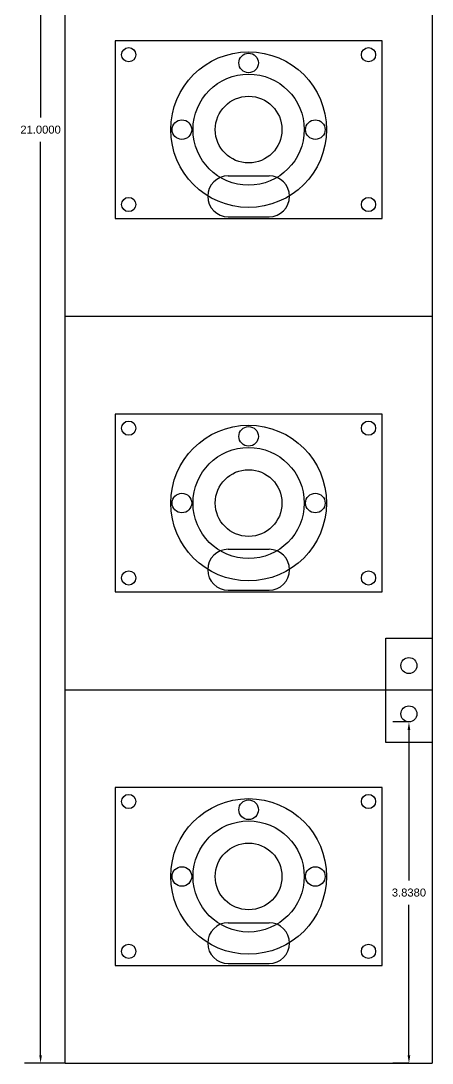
# Model space of a CAD drawing. Header units: inches. Extents: x 25.4 to 62.3, y -2 to 24.2.
# Drawn here: x 31.49 to 36.12, y 1.87 to 13.6 of the extents above; entities that cross this region are included whole.
import ezdxf

# ---------------------------------------------------------------- set-up
doc = ezdxf.new("R2010")
doc.units = ezdxf.units.IN
doc.header["$MEASUREMENT"] = 0
doc.linetypes.add('ACAD_ISO02W100', pattern=[15, 12, -3])
doc.layers.add('Reference', color=5, linetype='ACAD_ISO02W100')
doc.styles.get("Standard").update_dxf_attribs({"font": 'arial.ttf'})
doc.dimstyles.new('Annotative', dxfattribs={"dimscale": 0, "dimtxt": 0.09, "dimasz": 0.09, "dimexe": 0.18, "dimexo": 0.0025, "dimgap": 0.09, "dimtad": 0, "dimtih": 1, "dimtoh": 1, "dimdec": 4, "dimzin": 0, "dimdsep": 46, "dimtxsty": 'Standard', "dimcen": 0.09, "dimadec": 0, "dimazin": 0, "dimtfac": 1, "dimtdec": 4, "dimtofl": 0, "dimtmove": 0, "dimatfit": 3, "dimfxl": 1, "dimtolj": 1, "dimtzin": 0, "dimarcsym": 0})

# ---------------------------------------------------------------- blocks, each defined once
blk = doc.blocks.new('*D74')
at = {"layer": 'Defpoints', "color": 0, "transparency": 16777216}
for p in [(35.855, 5.711), (35.855, 1.873), (35.855, 1.873)]:
    blk.add_point(p, dxfattribs=at)
at = {"layer": 'Reference', "color": 0, "lineweight": -2, "transparency": 16777216}
for p, q in [((35.852, 5.711), (35.675, 5.711)), ((35.855, 5.621), (35.855, 3.928)), ((35.855, 1.963), (35.855, 3.656)), ((35.852, 1.873), (35.675, 1.873))]:
    blk.add_line(p, q, dxfattribs=at)
at = {"layer": 'Reference', "color": 0, "transparency": 16777216}
for points in [[(35.84, 5.621), (35.87, 5.621), (35.855, 5.711)], [(35.84, 1.963), (35.87, 1.963), (35.855, 1.873)]]:
    blk.add_solid(points, dxfattribs=at)
at = {"layer": 'Reference', "color": 0, "transparency": 16777216, "insert": (35.855, 3.792), "char_height": 0.09, "attachment_point": 5}
blk.add_mtext('\\A1;3.8380', dxfattribs=at)
blk = doc.blocks.new('*D76')
at = {"layer": 'Defpoints', "color": 0, "transparency": 16777216}
for p in [(31.991, 22.873), (31.715, 1.873), (31.991, 1.873)]:
    blk.add_point(p, dxfattribs=at)
at = {"layer": 'Reference', "color": 0, "lineweight": -2, "transparency": 16777216}
for p, q in [((31.988, 22.873), (31.535, 22.873)), ((31.715, 22.783), (31.715, 12.509)), ((31.715, 1.963), (31.715, 12.237)), ((31.988, 1.873), (31.535, 1.873))]:
    blk.add_line(p, q, dxfattribs=at)
at = {"layer": 'Reference', "color": 0, "transparency": 16777216}
for points in [[(31.7, 22.783), (31.73, 22.783), (31.715, 22.873)], [(31.7, 1.963), (31.73, 1.963), (31.715, 1.873)]]:
    blk.add_solid(points, dxfattribs=at)
at = {"layer": 'Reference', "color": 0, "transparency": 16777216, "insert": (31.715, 12.373), "char_height": 0.09, "attachment_point": 5}
blk.add_mtext('\\A1;21.0000', dxfattribs=at)

msp = doc.modelspace()

# ---------------------------------------------------------------- linework, layer by layer
for p, q in [((31.99066, 1.87344), (31.99066, 22.87344)), ((36.11566, 22.87344), (36.11566, 1.87344)), ((33.82316, 11.85344), (34.28316, 11.85344)), ((33.82316, 11.39344), (34.28316, 11.39344)), ((33.82316, 7.65344), (34.28316, 7.65344)), ((33.82316, 7.19344), (34.28316, 7.19344)), ((33.82316, 3.45344), (34.28316, 3.45344)), ((33.82316, 2.99344), (34.28316, 2.99344)), ((31.99066, 1.87344), (36.11566, 1.87344))]:
    msp.add_line(p, q)
for centre, radius in [((32.70617, 13.21593), 0.08), ((35.40016, 13.21593), 0.08), ((34.05316, 13.12344), 0.11), ((34.05316, 12.37344), 0.375), ((33.30316, 12.37344), 0.11), ((34.80316, 12.37344), 0.11), ((32.70617, 11.53094), 0.08), ((35.40016, 11.53094), 0.08), ((32.70617, 9.01593), 0.08), ((34.05316, 8.92344), 0.11), ((35.40016, 9.01593), 0.08), ((34.05316, 8.17344), 0.375), ((33.30316, 8.17344), 0.11), ((34.80316, 8.17344), 0.11), ((32.70617, 7.33094), 0.08), ((35.40016, 7.33094), 0.08), ((35.85491, 6.34544), 0.09), ((35.85491, 5.80144), 0.09), ((32.70617, 4.81593), 0.08), ((34.05316, 4.72344), 0.11), ((35.40016, 4.81593), 0.08), ((34.05316, 3.97344), 0.375), ((33.30316, 3.97344), 0.11), ((34.80316, 3.97344), 0.11), ((32.70617, 3.13094), 0.08), ((35.40016, 3.13094), 0.08)]:
    msp.add_circle(centre, radius)
for centre, start, end in [((33.82316, 11.62344), 90, 270), ((34.28316, 11.62344), 270, 90), ((33.82316, 7.42344), 90, 270), ((34.28316, 7.42344), 270, 90), ((33.82316, 3.22344), 90, 270), ((34.28316, 3.22344), 270, 90)]:
    msp.add_arc(centre, 0.23, start, end)
at = {"layer": 'Reference'}
for p, q in [((36.11566, 10.27344), (31.99066, 10.27344)), ((31.99066, 6.07344), (36.11566, 6.07344))]:
    msp.add_line(p, q, dxfattribs=at)
for points in [[(35.55316, 11.37344), (35.55316, 13.37343), (32.55317, 13.37343), (32.55317, 11.37344)], [(35.55316, 7.17344), (35.55316, 9.17343), (32.55317, 9.17343), (32.55317, 7.17344)], [(35.59416, 6.65444), (36.11566, 6.65444), (36.11566, 5.47944), (35.59416, 5.47944)], [(35.55316, 2.97344), (35.55316, 4.97343), (32.55317, 4.97343), (32.55317, 2.97344)]]:
    msp.add_lwpolyline(points, close=True, dxfattribs=at)
for centre, radius in [((34.05316, 12.37344), 0.875), ((34.05316, 12.37344), 0.625), ((34.05316, 8.17344), 0.875), ((34.05316, 8.17344), 0.625), ((34.05316, 3.97344), 0.875), ((34.05316, 3.97344), 0.625)]:
    msp.add_circle(centre, radius, dxfattribs=at)

# ---------------------------------------------------------------- dimensions: what is measured, and where the dimension line sits
at = {"layer": 'Reference', "color": 1}
for base, p1, p2, picture, middle in [((31.71509, 1.87344), (31.99066, 22.87344), (31.99066, 1.87344), '*D76', (31.71509, 12.37344)), ((35.85491, 1.87344), (35.85491, 5.71144), (35.85491, 1.87344), '*D74', (35.85491, 3.79244))]:
    dim = msp.add_linear_dim(base=base, p1=p1, p2=p2, angle=90, dimstyle='Annotative', dxfattribs=at)
    dim.commit()
    dim.dimension.update_dxf_attribs({"geometry": picture, "text_midpoint": middle})

doc.saveas('drawing.dxf')
